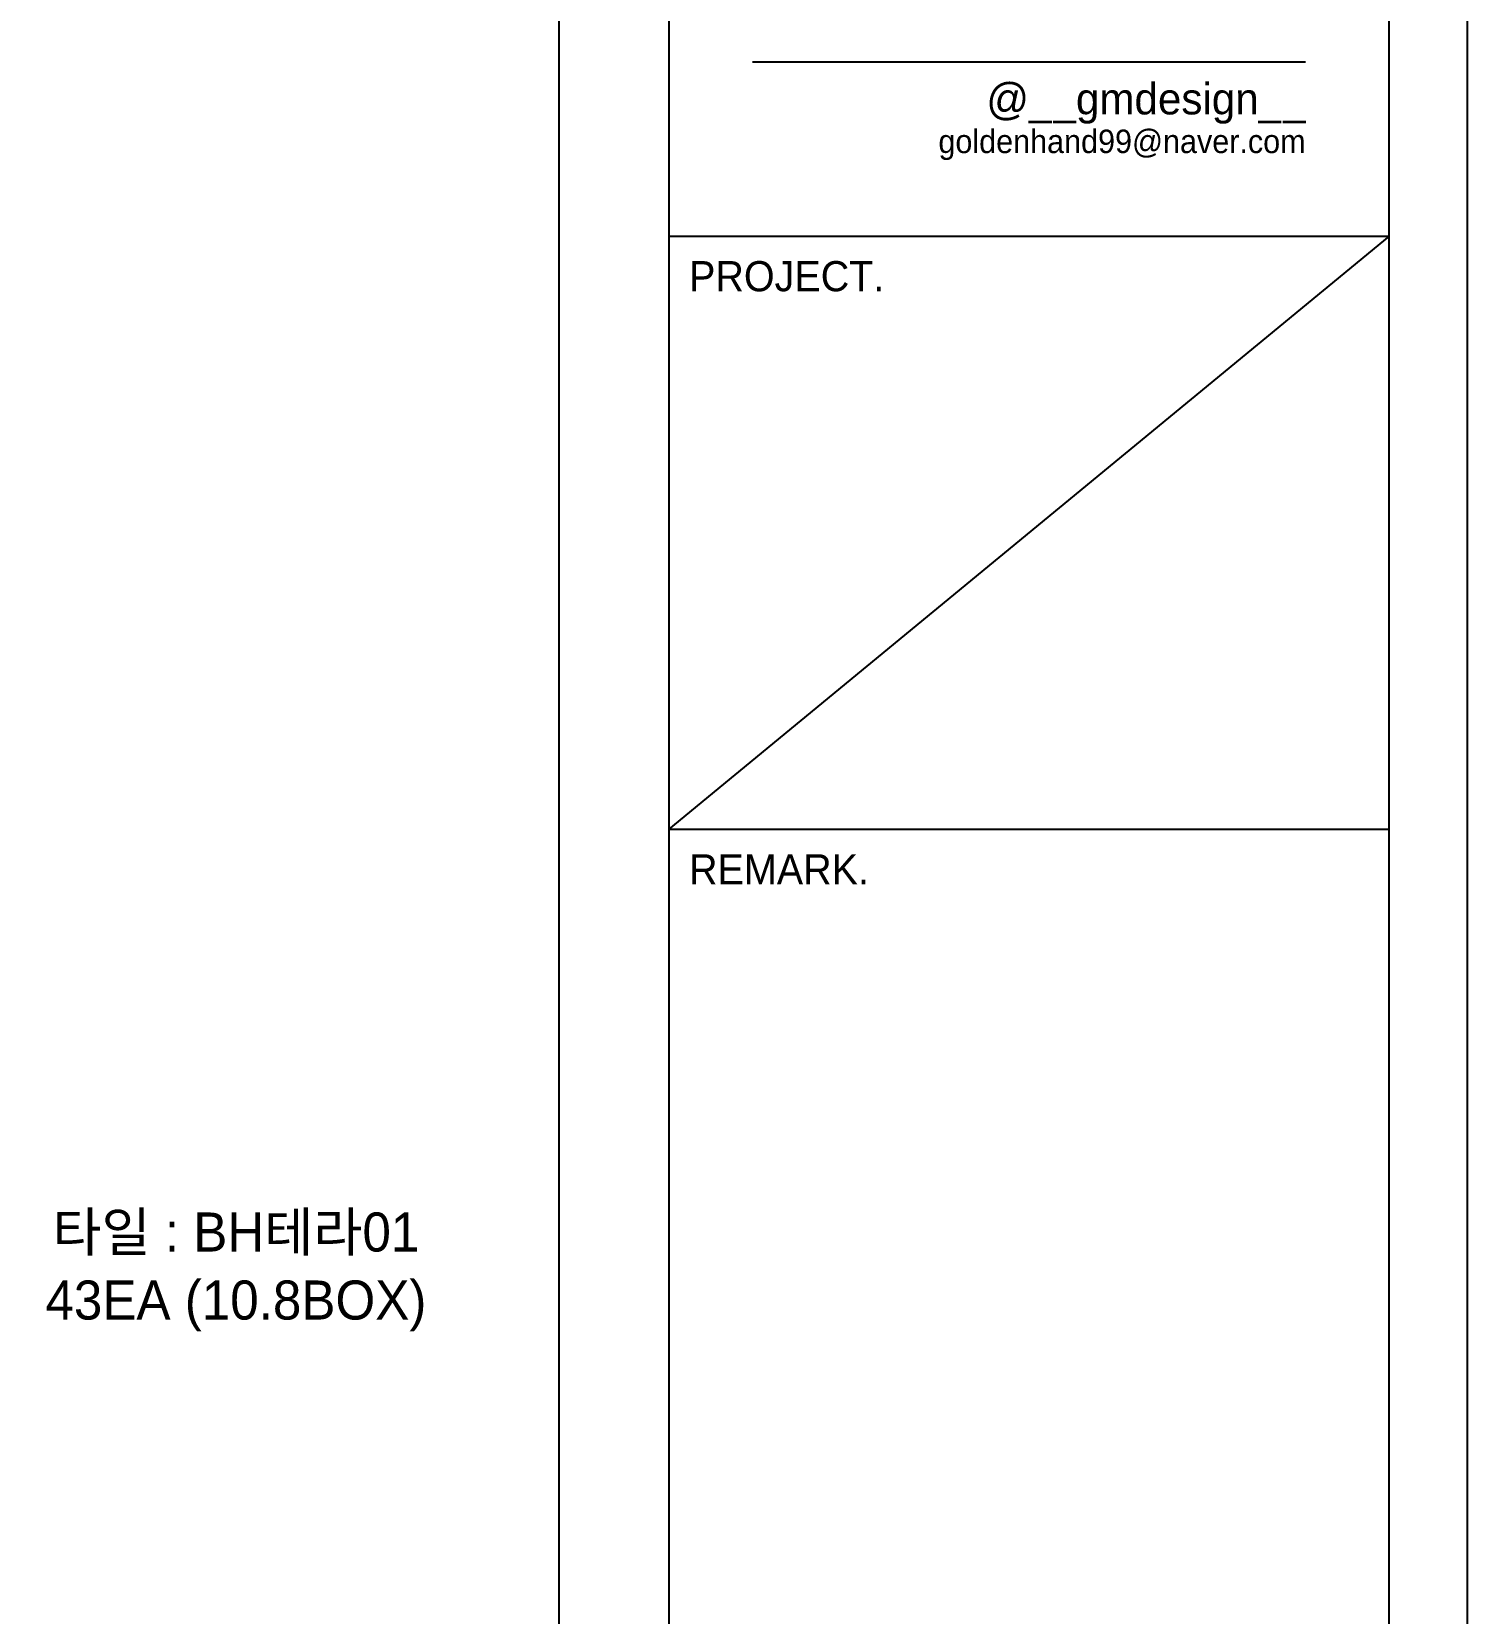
# Model space of a CAD drawing. Header units: inches. Extents: x 4138 to 127072, y -26315 to 43858.
# Drawn here: x 76031 to 81538, y -4840 to 1232 of the extents above; entities that cross this region are included whole.
import ezdxf
from ezdxf.enums import TextEntityAlignment as Align

# ---------------------------------------------------------------- set-up
doc = ezdxf.new("R2010")
doc.units = ezdxf.units.IN
doc.header["$LTSCALE"] = 50
doc.header["$MEASUREMENT"] = 0
for name, color, linetype in [('07-DIM WAL', 5, 'Continuous'), ('FORM(YOURNAME)-11', 1, 'Continuous'), ('설비', 7, 'Continuous')]:
    doc.layers.add(name, color=color, linetype=linetype)
doc.styles.add('YOURNAME', font='HY울릉도M.TTF')
doc.styles.add('코레일둥고', font='Korail_Round_Gothic_Medium.ttf')

# ---------------------------------------------------------------- blocks, each defined once
blk = doc.blocks.new('FORM-PLAN')
at = {"layer": 'Defpoints', "color": 158}
for p, q in [((1346, 54915), (1346, -2085)), ((10556, 41093), (1346, 33504))]:
    blk.add_line(p, q, dxfattribs=at)
for points in [[(-71444, -2285), (10556, -2285), (10556, 55115), (-71444, 55115)], [(-69444, 53115), (-64, 53115), (-64, 1215), (-69444, 1215)]]:
    blk.add_lwpolyline(points, close=True, dxfattribs=at)
at = {"layer": 'FORM(YOURNAME)-11', "color": 251}
blk.add_line((2415, 43323), (9487, 43323), dxfattribs=at)
at = {"layer": 'FORM(YOURNAME)-11', "color": 14}
for p, q in [((1346, 41093), (10556, 41093)), ((1346, 33504), (10556, 33504))]:
    blk.add_line(p, q, dxfattribs=at)
at = {"layer": 'FORM(YOURNAME)-11', "color": 250}
blk.add_lwpolyline([(-72444, -3285), (11556, -3285), (11556, 56115), (-72444, 56115)], close=True, dxfattribs=at)
at = {"layer": 'FORM(YOURNAME)-11', "color": 14, "style": 'YOURNAME'}
for s, height, width, p in [('@__gmdesign__', 400, 1.03, (9487, 42649)), ('goldenhand99@naver.com', 300, 0.995, (9487, 42154))]:
    blk.add_text(s, height=height, dxfattribs=dict(at, width=width)).set_placement(p, align=Align.RIGHT)
for s, p in [('PROJECT.', (1603, 40579)), ('REMARK.', (1603, 32989))]:
    blk.add_text(s, height=386.1, dxfattribs=at).set_placement(p, align=Align.MIDDLE_LEFT)
at = {"layer": 'FORM(YOURNAME)-11', "color": 3, "style": 'YOURNAME'}
for tag, height, p in [('1', 450, (9905, 18188)), ('2', 450, (9905, 17544)), ('3', 450, (9905, 16257)), ('4', 450, (9905, 14326)), ('5', 515, (9905, 12009)), ('6', 515, (9905, 9757)), ('7', 515, (9905, 7504)), ('8', 515, (9905, 5252)), ('9', 515, (9905, 2999)), ('10', 515, (5655, 811)), ('11', 515, (9905, 747)), ('12', 515, (5655, -1441)), ('13', 515, (9905, -1441))]:
    blk.add_attdef(tag, text='', height=height, dxfattribs=at).set_placement(p, align=Align.MIDDLE_RIGHT)

msp = doc.modelspace()

# ---------------------------------------------------------------- block references
at = {"layer": '07-DIM WAL', "xscale": 0.3, "yscale": 0.3, "zscale": 0.3}
msp.add_blockref('FORM-PLAN', (78071.7, -11880.6), dxfattribs=at)

# ---------------------------------------------------------------- texts
at = {"layer": '설비', "style": '코레일둥고'}
for s, p in [('타일 : BH테라01', (76814.3, -3450.8)), ('43EA (10.8BOX)', (76814.3, -3711.9))]:
    msp.add_text(s, height=150, dxfattribs=at).set_placement(p, align=Align.CENTER)

doc.saveas('drawing.dxf')
